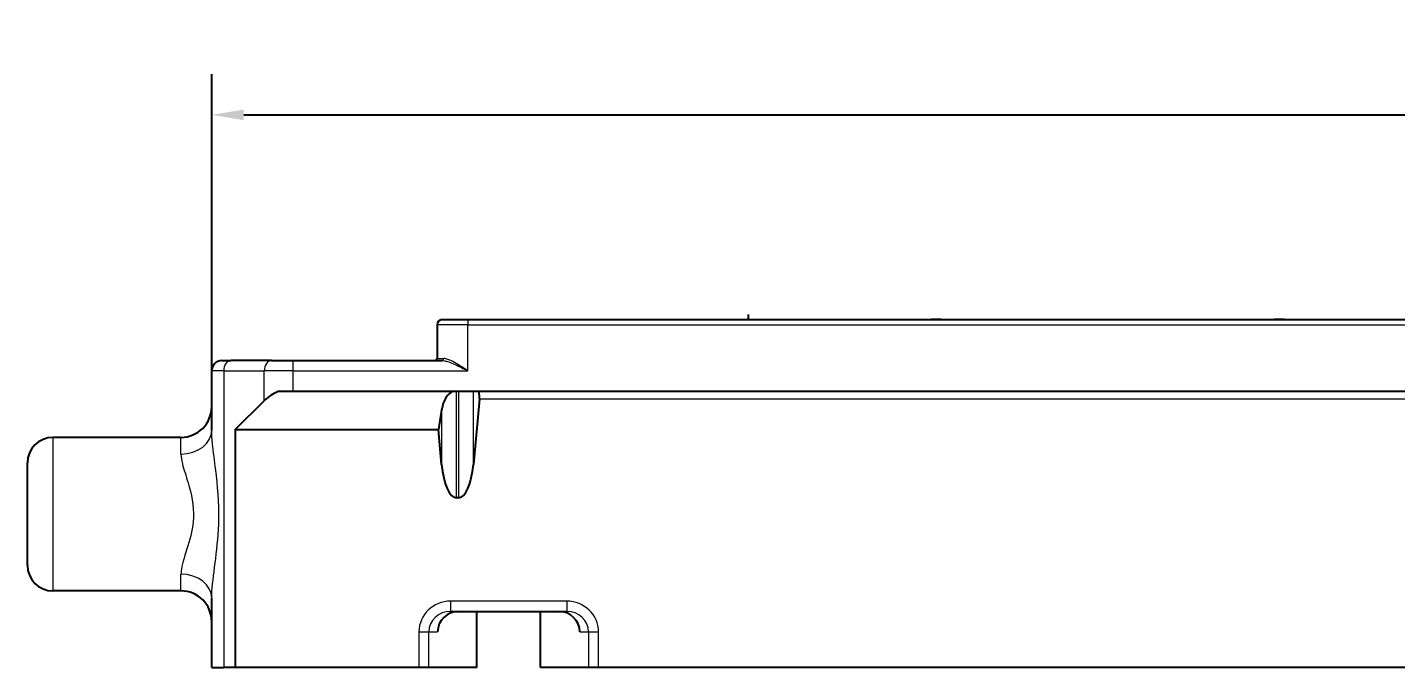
# Model space of a CAD drawing. Header units: millimetres. Extents: x 0 to 1486, y 0 to 1051.
# Drawn here: x 166.1 to 299.7, y 621.5 to 684.1 of the extents above; entities that cross this region are included whole.
import ezdxf

# ---------------------------------------------------------------- set-up
doc = ezdxf.new("R2010")
doc.units = ezdxf.units.MM
doc.header["$LTSCALE"] = 1.25
for name, color, linetype, lineweight, true_color in [('Bemaßungen(DIN)', 7, 'Continuous', 5, 0x262659), ('Sichtbare Kanten(DIN)', 7, 'Continuous', 25, 0x262659), ('Sichtbare tangentiale Kanten(DIN)', 7, 'Continuous', 15, 0x1a1a3e)]:
    doc.layers.add(name, color=color, linetype=linetype, lineweight=lineweight, true_color=true_color)
doc.styles.add('Aktuell-DINGroßer Text', font='arial.ttf')
doc.dimstyles.new('STANDARD-DIN', dxfattribs={"dimscale": 1.25, "dimtxt": 5.25, "dimasz": 2.5, "dimexe": 3.175, "dimexo": 0, "dimgap": 0.8, "dimtad": 1, "dimrnd": 1e-08, "dimtxsty": 'Aktuell-DINGroßer Text', "dimcen": 0.09, "dimdle": 10, "dimclrd": 256, "dimclre": 256, "dimclrt": 256, "dimazin": 2, "dimtfac": 0.666667, "dimtmove": 0, "dimatfit": 3, "dimfxl": 1, "dimtolj": 1, "dimlwd": 25, "dimlwe": 25, "dimarcsym": 0})

# ---------------------------------------------------------------- blocks, each defined once
blk = doc.blocks.new('*D10')
at = {"layer": 'Bemaßungen(DIN)', "color": 250, "linetype": 'Continuous', "lineweight": 25, "true_color": 0x3f3f3f, "transparency": 16777216}
for p, q in [((184.14, 650.51), (184.14, 679.48)), ((1106.14, 650.51), (1106.14, 679.48)), ((187.26, 675.51), (1103.01, 675.51))]:
    blk.add_line(p, q, dxfattribs=at)
at = {"layer": 'Bemaßungen(DIN)', "color": 250, "linetype": 'Continuous', "true_color": 0x3f3f3f, "transparency": 16777216}
for points in [[(187.26, 676.03), (187.26, 674.99), (184.14, 675.51)], [(1103.01, 676.03), (1103.01, 674.99), (1106.14, 675.51)]]:
    blk.add_solid(points, dxfattribs=at)
at = {"layer": 'Defpoints', "color": 0, "linetype": 'Continuous', "transparency": 16777216}
for p in [(1106.14, 675.51), (184.14, 650.51), (1106.14, 650.51)]:
    blk.add_point(p, dxfattribs=at)
at = {"layer": 'Bemaßungen(DIN)', "color": 179, "linetype": 'Continuous', "lineweight": 25, "true_color": 0x262659, "transparency": 16777216, "insert": (631.88, 683.96), "char_height": 6.5625, "attachment_point": 1, "style": 'Aktuell-DINGroßer Text'}
blk.add_mtext('\\A1;922{\\H4.375;±0,5}', dxfattribs=at)

msp = doc.modelspace()

# ---------------------------------------------------------------- linework, layer by layer
at = {"layer": 'Sichtbare Kanten(DIN)'}
for p, q in [((206.138, 655.006), (206.138, 651.706)), ((206.638, 655.506), (209.138, 655.506)), ((209.138, 655.506), (1081.138, 655.506)), ((255.388, 655.516), (254.388, 655.516)), ((254.388, 655.506), (254.388, 655.516)), ((254.788, 655.511), (254.988, 655.511)), ((254.788, 655.506), (254.788, 655.511)), ((254.988, 655.506), (254.988, 655.511)), ((255.388, 655.506), (255.388, 655.516)), ((288.888, 655.516), (287.888, 655.516)), ((287.888, 655.506), (287.888, 655.516)), ((288.288, 655.511), (288.488, 655.511)), ((288.288, 655.506), (288.288, 655.511)), ((288.488, 655.506), (288.488, 655.511)), ((288.888, 655.506), (288.888, 655.516)), ((185.138, 651.506), (186.017, 651.506)), ((189.974, 651.506), (186.017, 651.506)), ((189.974, 651.506), (192.095, 651.506)), ((192.095, 651.506), (206.64, 651.506)), ((184.138, 644.718), (184.138, 650.506)), ((190.703, 648.506), (192.095, 648.506)), ((192.095, 648.506), (1098.181, 648.506)), ((186.438, 644.756), (189.267, 647.585)), ((206.59, 646.705), (206.278, 644.756)), ((210.273, 647.756), (209.686, 641.352)), ((181.138, 644.006), (168.638, 644.006)), ((186.438, 644.756), (186.438, 621.506)), ((186.438, 644.756), (206.278, 644.756)), ((206.59, 641.352), (206.278, 644.756)), ((166.138, 631.506), (166.138, 641.506)), ((208.237, 638.101), (208.039, 638.101)), ((181.138, 629.006), (168.638, 629.006)), ((184.138, 621.506), (184.138, 628.294)), ((207.477, 627.006), (218.8, 627.006)), ((210.038, 621.506), (210.038, 627.006)), ((216.238, 621.506), (216.238, 627.006)), ((184.138, 621.506), (185.31, 621.506)), ((186.438, 621.506), (185.31, 621.506)), ((204.371, 621.506), (186.438, 621.506)), ((205.337, 621.506), (204.371, 621.506)), ((210.038, 621.506), (205.337, 621.506)), ((220.94, 621.506), (216.238, 621.506)), ((221.906, 621.506), (220.94, 621.506)), ((1068.371, 621.506), (221.906, 621.506))]:
    msp.add_line(p, q, dxfattribs=at)
for centre, radius, start, end in [((206.638, 655.006), 0.5, 90, 180), ((185.138, 650.506), 1, 90, 180), ((205.938, 651.706), 0.2, 270, 0), ((192.095, 644.756), 4, 110.36413, 135), ((181.138, 647.006), 3, 270, 0), ((168.638, 641.506), 2.5, 90, 180), ((168.638, 631.506), 2.5, 180, 270), ((181.138, 626.006), 3, 0, 90)]:
    msp.add_arc(centre, radius, start, end, dxfattribs=at)
for centre, major_axis, ratio, start_param, end_param in [((208.039, 646.055), (0, 2.51), 0.5976725, 0.2162083, 1.3089969), ((210.084, 647.756), (0.073, 0.75), 0.2495534, 4.7367876, 6.3075839), ((208.039, 642.487), (0, -4.386), 0.3420201, 4.9741884, 6.2831853), ((208.237, 642.487), (0, -4.386), 0.3420201, 0, 1.3089969), ((208.263, 625.006), (-2.062, -0.199), 0.9652701, 4.6124956, 6.1832919), ((218.013, 625.006), (2.062, -0.199), 0.9652701, 0.0998934, 1.6706897)]:
    msp.add_ellipse(centre, major_axis=major_axis, ratio=ratio, start_param=start_param, end_param=end_param, dxfattribs=at)
for points, knots in [([(236.538, 655.955), (236.537, 655.974), (236.536, 655.992), (236.536, 656.012), (236.535, 656.014), (236.535, 656.016), (236.535, 656.017), (236.535, 656.017), (236.535, 656.018), (236.535, 656.018)], [11.001409597, 11.001409597, 11.001409597, 11.001409597, 11.006875893, 11.006875893, 11.0074555156, 11.0074555156, 11.0076015052, 11.0076015052, 11.0076744999, 11.0076744999, 11.0076744999, 11.0076744999]), ([(236.556, 655.506), (236.556, 655.515), (236.555, 655.524), (236.551, 655.617), (236.548, 655.688), (236.544, 655.794), (236.542, 655.832), (236.54, 655.891), (236.539, 655.91), (236.538, 655.934), (236.538, 655.939), (236.538, 655.946), (236.538, 655.949), (236.538, 655.953), (236.538, 655.954), (236.538, 655.955), (236.538, 655.955), (236.538, 655.955)], [11.46897982, 11.46897982, 11.46897982, 11.46897982, 11.471843803, 11.471843803, 11.496795136, 11.496795136, 11.508632803, 11.508632803, 11.514471833, 11.514471833, 11.515926629, 11.515926629, 11.516654015, 11.516654015, 11.517017706, 11.517017706, 11.517063168, 11.517063168, 11.517063168, 11.517063168])]:
    msp.add_open_spline(points, degree=3, knots=knots, dxfattribs=at)
at = {"layer": 'Sichtbare tangentiale Kanten(DIN)'}
for p, q in [((209.138, 655.006), (206.138, 655.006)), ((209.138, 655.506), (209.138, 655.006)), ((209.138, 650.506), (209.138, 655.006)), ((209.138, 655.006), (1081.138, 655.006)), ((192.095, 650.506), (192.095, 651.506)), ((206.138, 651.706), (206.796, 651.706)), ((185.31, 650.506), (184.138, 650.506)), ((185.31, 650.506), (185.31, 621.506)), ((185.31, 650.506), (189.267, 650.506)), ((189.267, 647.585), (189.267, 650.506)), ((192.095, 650.506), (189.267, 650.506)), ((192.095, 648.506), (192.095, 650.506)), ((192.095, 650.506), (209.138, 650.506)), ((208.039, 638.101), (208.039, 648.506)), ((208.237, 648.506), (208.237, 638.101)), ((209.686, 641.352), (209.686, 648.506)), ((206.59, 646.705), (206.59, 641.352)), ((210.273, 647.756), (1080.003, 647.756)), ((168.638, 644.006), (168.638, 629.006)), ((181.138, 642.372), (181.138, 644.006)), ((181.138, 629.006), (181.138, 630.641)), ((218.8, 628.006), (207.477, 628.006)), ((207.477, 627.006), (207.477, 628.006)), ((218.8, 628.006), (218.8, 627.006)), ((204.371, 625.006), (204.371, 621.506)), ((204.371, 625.006), (205.337, 625.006)), ((205.337, 621.506), (205.337, 625.006)), ((205.337, 625.006), (206.192, 625.006)), ((220.084, 625.006), (220.94, 625.006)), ((220.94, 625.006), (221.906, 625.006)), ((220.94, 625.006), (220.94, 621.506)), ((221.906, 621.506), (221.906, 625.006))]:
    msp.add_line(p, q, dxfattribs=at)
for centre, major_axis, ratio, start_param, end_param in [((186.017, 650.506), (0, 1), 0.7071068, 0, 1.5707963), ((189.974, 650.506), (0, 1), 0.7071068, 0, 1.5707963), ((206.64, 651.706), (0, -0.2), 0.7806247, 0, 1.5707963), ((181.138, 644.718), (3, 0), 0.782097, 4.712389, 6.2831853), ((181.138, 628.294), (3, 0), 0.782097, 0, 1.5707963), ((207.477, 625.006), (-3.106, 0), 0.9659258, 4.712389, 6.2831853), ((218.8, 625.006), (3.106, 0), 0.9659258, 0, 1.5707963), ((207.477, 625.006), (-2.14, 0), 0.9346219, 4.712389, 6.2831853), ((218.8, 625.006), (2.14, 0), 0.9346219, 0, 1.5707963)]:
    msp.add_ellipse(centre, major_axis=major_axis, ratio=ratio, start_param=start_param, end_param=end_param, dxfattribs=at)
for points, knots in [([(206.64, 651.506), (206.712, 651.506), (206.789, 651.498), (206.999, 651.459), (207.136, 651.42), (207.482, 651.3), (207.698, 651.209), (208.112, 651.02), (208.315, 650.922), (208.724, 650.717), (208.932, 650.611), (209.138, 650.506)], [0, 0, 0, 0, 0.03447366, 0.03447366, 0.08963151, 0.08963151, 0.1687207, 0.1687207, 0.24042898, 0.24042898, 0.31289837, 0.31289837, 0.31289837, 0.31289837]), ([(209.138, 650.506), (208.945, 650.632), (208.75, 650.76), (208.366, 651.005), (208.177, 651.122), (207.788, 651.349), (207.586, 651.458), (207.261, 651.602), (207.133, 651.65), (206.936, 651.696), (206.864, 651.706), (206.796, 651.706)], [-0.31289837, -0.31289837, -0.31289837, -0.31289837, -0.24042898, -0.24042898, -0.1687207, -0.1687207, -0.08963151, -0.08963151, -0.03447366, -0.03447366, 0, 0, 0, 0]), ([(184.138, 628.294), (184.138, 628.511), (184.147, 628.741), (184.284, 630.823), (184.782, 633.332), (184.866, 637.641), (184.719, 639.307), (184.42, 641.732), (184.297, 642.595), (184.17, 643.865), (184.138, 644.316), (184.138, 644.718)], [-1.8951846, -1.8951846, -1.8951846, -1.8951846, -1.7910672, -1.7910672, -0.9984774, -0.9984774, -0.5031088, -0.5031088, -0.1935034, -0.1935034, 0, 0, 0, 0]), ([(181.138, 642.372), (181.138, 642.085), (181.193, 641.762), (181.417, 640.855), (181.631, 640.239), (182.155, 638.507), (182.411, 637.317), (182.265, 634.239), (181.394, 632.446), (181.154, 630.96), (181.138, 630.795), (181.138, 630.641)], [0, 0, 0, 0, 0.1935034, 0.1935034, 0.5031088, 0.5031088, 0.9984774, 0.9984774, 1.7910672, 1.7910672, 1.8951846, 1.8951846, 1.8951846, 1.8951846])]:
    msp.add_open_spline(points, degree=3, knots=knots, dxfattribs=at)

# ---------------------------------------------------------------- dimensions: what is measured, and where the dimension line sits
at = {"layer": 'Bemaßungen(DIN)', "color": 250, "linetype": 'Continuous', "lineweight": 25, "true_color": 0x3f3f3f}
dim = msp.add_linear_dim(base=(1106.138, 675.506), p1=(184.138, 650.506), p2=(1106.138, 650.506), angle=180, dimstyle='STANDARD-DIN', override={"dimgap": 0.8, "dimdec": 2, "dimtol": 1, "dimlim": 0, "dimtp": 0.5, "dimtm": 0.5, "dimtdec": 2, "dimtofl": 0, "dimatfit": 1}, dxfattribs=at)
dim.commit()
dim.dimension.update_dxf_attribs({"geometry": '*D10', "text_midpoint": (645.138, 675.506), "dimtype": 160})

doc.saveas('drawing.dxf')
